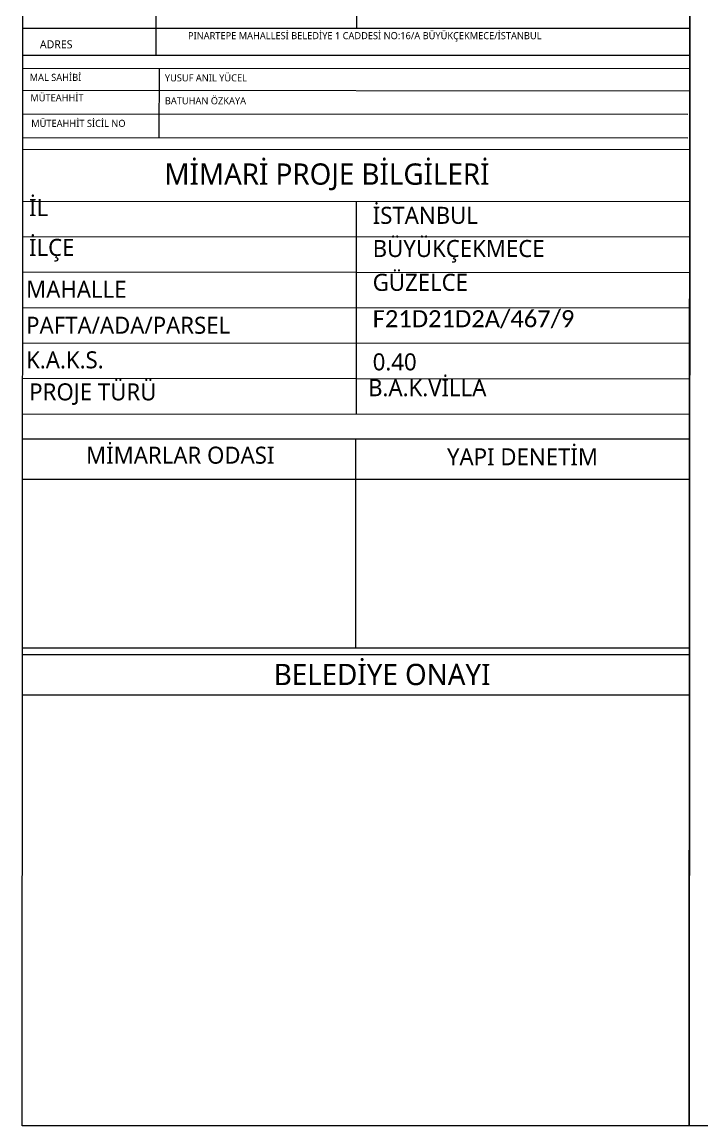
# Model space of a CAD drawing. Header units: millimetres. Extents: x 14753 to 45183, y 5640 to 19518.
# Drawn here: x 14753 to 15712, y 15622 to 17179 of the extents above; entities that cross this region are included whole.
import ezdxf

# ---------------------------------------------------------------- set-up
doc = ezdxf.new("R2010")
doc.units = ezdxf.units.MM
doc.layers.add('CERCEVE', color=66, linetype='Continuous', lineweight=0)
doc.layers.add('YAzı', color=7, linetype='Continuous')
doc.styles.get("Standard").update_dxf_attribs({"font": 'arial.ttf'})

msp = doc.modelspace()

# ---------------------------------------------------------------- linework, layer by layer
at = {"layer": 'CERCEVE'}
for p, q in [((14942.2, 17284.7, 114.5), (14942.2, 17132.8, 126)), ((15224.9, 17284.2, 145.7), (15224.9, 17170.7, -67.9)), ((14754.8, 17170.8, 135.8), (15694.8, 17170.6, -574.1)), ((14754.8, 17132.8, 271.5), (15694.8, 17132.6, -438.4)), ((14754.5, 17114.4, -574.2), (15695, 17113.8)), ((14946.5, 17114.4, -506.6), (14946.4, 17016.4, -506.6)), ((14753.9, 17083.2, -574.2), (15694.4, 17082.6)), ((14754.4, 17049.9, -572.6), (15692.2, 17049.3)), ((14754.4, 17016.6, -571.3), (15692.2, 17016, 1.3)), ((14754.5, 17000.2), (15695, 16999.6, 574.2)), ((14754.3, 16927), (15694.8, 16926.4, 574.2)), ((15224.5, 16926.7, 287.1), (15224.3, 16626.7, 287.1)), ((14754.2, 16877), (15694.7, 16876.4, 574.2)), ((14754.2, 16827), (15694.7, 16826.4, 574.2)), ((14754.2, 16777), (15694.7, 16776.4, 574.2)), ((14754.2, 16727), (15694.6, 16726.4, 574.2)), ((14754.1, 16677), (15694.6, 16676.4, 574.2)), ((14754.1, 16627), (15694.6, 16626.4, 574.2)), ((14753.8, 16591.5), (15694.3, 16591.5)), ((15224, 16297), (15224, 16591.5)), ((14753.8, 16534.5), (15694.3, 16534.5)), ((14753.8, 16297), (15694.3, 16297)), ((14753.8, 16287.5), (15694.3, 16287.5)), ((14753.8, 16230.5), (15694.3, 16230.5))]:
    msp.add_line(p, q, dxfattribs=at)
msp.add_lwpolyline([(15693.9, 15622.6), (15696.3, 19512.6), (17976.9, 19512.6), (17976.9, 15622.6), (15693.9, 15622.6)], dxfattribs=at)
msp.add_lwpolyline([(14753.4, 15622.5), (14754.9, 17739.5), (15695.4, 17739.6), (15693.9, 15622.6)], close=True, dxfattribs=at)

# ---------------------------------------------------------------- texts
at = {"layer": 'YAzı', "attachment_point": 1}
for s, width, gutter_width, insert, char_height in [('\\pi22.98574;{\\fSegoe UI|b0|i0|c162|p34;PINARTEPE MAHALLESİ BELEDİYE 1 CADDESİ NO:16/A BÜYÜKÇEKMECE/İSTANBUL}', 562.436, 12.5, (14964.3, 17165.2, 96.8), 10), ('{\\fSegoe UI|b0|i0|c162|p34;ADRES}', 614.01, 12.5, (14778.5, 17153.7, 135.8), 11.4), ('{\\fSegoe UI|b0|i0|c162|p34;MAL SAHİBİ}', 940.5, 18.8, (14764.1, 17106.4), 10), ('{\\fSegoe UI|b0|i0|c162|p34;YUSUF ANIL YÜCEL}', 940.5, 18.8, (14954.7, 17105.7, -574.2), 10), ('{\\fSegoe UI|b0|i0|c162|p34;MÜTEAHHİT}', 940.5, 18.8, (14765, 17077.6, -868.1), 10), ('{\\fSegoe UI|b0|i0|c162|p34;BATUHAN ÖZKAYA}', 940.5, 18.8, (14954.7, 17073.4, -574.2), 10), ('{\\fSegoe UI|b0|i0|c162|p34;MÜTEAHHİT SİCİL NO}', 940.5, 18.8, (14766.3, 17041.5), 10), ('\\pi132.726;{\\fSegoe UI|b0|i0|c162|p34;MİMARİ PROJE BİLGİLERİ}', 1092.318, 18.8, (14821.4, 16980), 30), ('\\pi106.1808;{\\fSegoe UI|b0|i0|c162|p34;İL}', 940.5, 18.8, (14656.9, 16929.7), 24), ('\\pi106.1808;{\\fSegoe UI|b0|i0|c162|p34;İSTANBUL}', 940.5, 18.8, (15141.6, 16918.8, 287.1), 24), ('\\pi106.1808;{\\fSegoe UI|b0|i0|c162|p34;İLÇE}', 940.5, 18.8, (14656.9, 16873.6), 24), ('\\pi106.1808;{\\fSegoe UI|b0|i0|c162|p34;BÜYÜKÇEKMECE}', 940.5, 18.8, (15141.6, 16872, 287.1), 24), ('\\pi106.1808;{\\fSegoe UI|b0|i0|c162|p34;GÜZELCE}', 940.5, 18.8, (15141.6, 16824.3, 287.1), 24), ('\\pi106.1808;{\\fSegoe UI|b0|i0|c162|p34;MAHALLE}', 940.5, 18.8, (14652.9, 16814.5), 24), ('\\pi106.1808;{\\fCalibri|b0|i0|c0|p34;F21D21D2A\\fCalibri|b0|i0|c162|p34;/467/9}', 940.5, 18.8, (15141.6, 16773, 287.1), 24), ('\\pi106.1808;{\\fSegoe UI|b0|i0|c162|p34;PAFTA/ADA/PARSEL}', 940.5, 18.8, (14652.9, 16763.8), 24), ('\\pi106.1808;{\\fSegoe UI|b0|i0|c162|p34;K.A.K.S.}', 940.5, 18.8, (14652.9, 16715), 24), ('\\pi106.1808;{\\fSegoe UI|b0|i0|c162|p34;0.40}', 940.5, 18.8, (15141.6, 16712.1, 287.1), 24), ('{\\fSegoe UI|b0|i0|c162|p34;PROJE TÜRÜ}', 940.5, 18.8, (14763.5, 16669.8), 24), ('\\pi-72,l202.1808,t202.1808;{\\fSegoe UI|b0|i0|c162|p34;B.A.K.VİLLA}', 940.5, 18.8, (15111.1, 16675.7, 287.1), 24), ('{\\fSegoe UI|b0|i0|c162|p34;MİMARLAR ODASI }', 491.208, 10, (14843.6, 16580.5), 24), ('{\\fSegoe UI|b0|i0|c162|p34;YAPI DENETİM }', 614.01, 12.5, (15352.5, 16578.2), 24), ('{\\fSegoe UI|b0|i0|c162|p34;BELEDİYE ONAYI}', 614.01, 12.5, (15108.3, 16274.2), 30)]:
    msp.add_mtext_dynamic_manual_height_columns(s, width=width, gutter_width=gutter_width, heights=[0], dxfattribs=dict(at, insert=insert, char_height=char_height))

doc.saveas('drawing.dxf')
